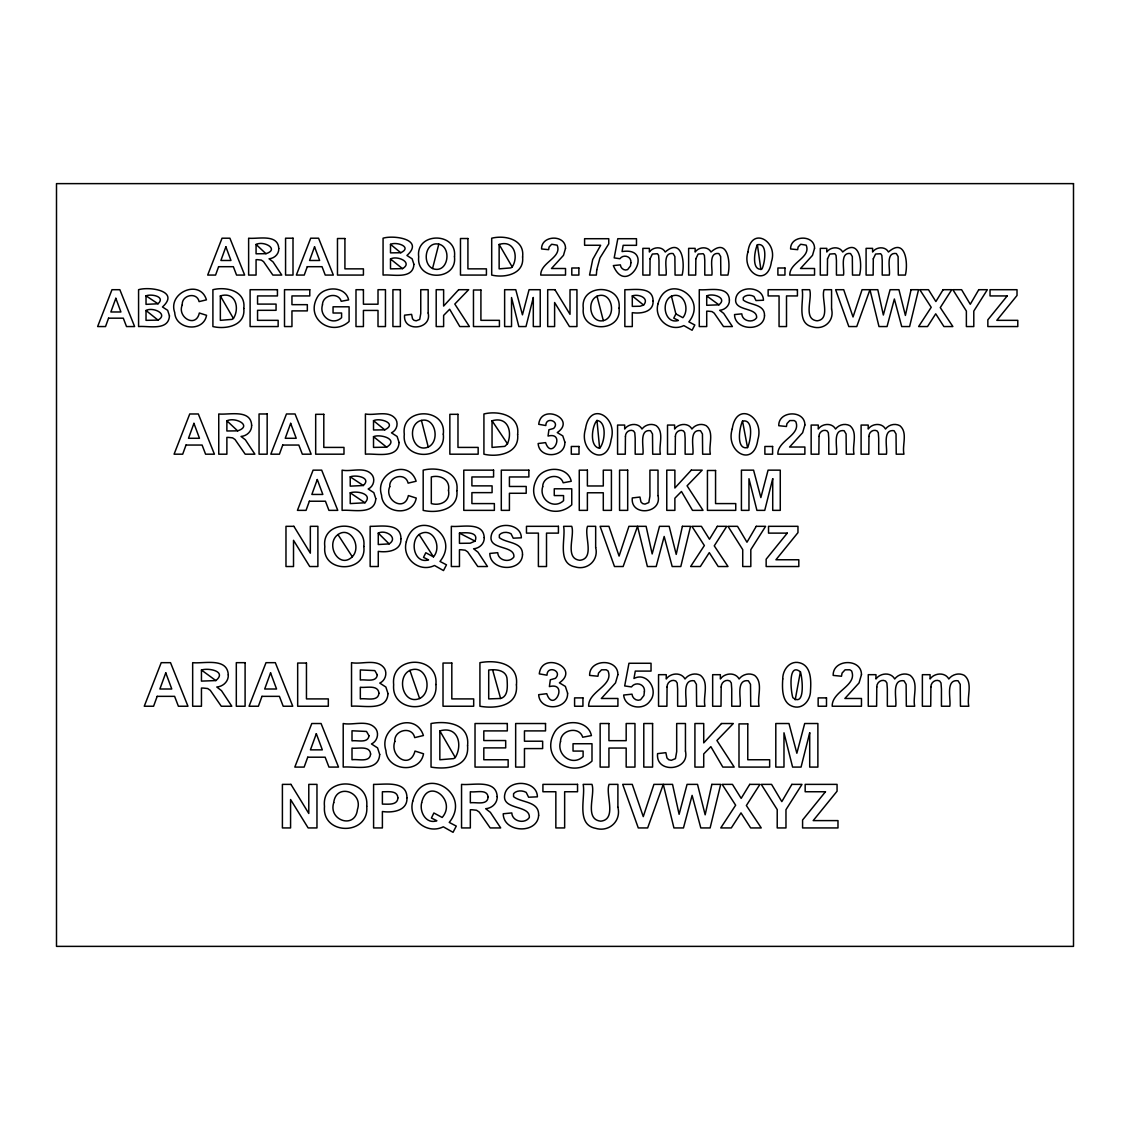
<?xml version="1.0" encoding="UTF-8"?>
<svg xmlns="http://www.w3.org/2000/svg" width="1130" height="1130" viewBox="0 0 1130 1130"><rect width="100%" height="100%" fill="white"/><g stroke="black" fill="none" stroke-linecap="round" stroke-linejoin="round"><path stroke-width="1.5" d="M795.195 699.823L800.393 671.827C787.709 661.855 790.901 692.139 792.865 697.676C805.563 707.578 802.356 677.379 800.393 671.827M432.55 268.53L438.807 244.137C451.619 246.962 448.666 272.118 434.485 269.138C421.603 266.172 424.386 241.001 438.807 244.137M507.469 443.793C512.596 432.041 508.119 416.052 492.044 420.784L492.044 447.409L504.813 446.364L507.469 443.793L492.044 420.784M475.038 541.129C479.247 531.481 465.122 532.541 459.458 533.12L459.458 543.332L470.207 543.205L475.038 541.129L459.458 533.12M675.867 313.914L673.777 318.152L678.381 320.468C664.567 324.706 660.485 301.399 671.446 296.215C684.102 291.06 689.992 309.422 682.873 317.685L675.867 313.914L671.446 296.215M433.454 556.85C442.31 547.075 432.847 525.704 419.089 534.518C409.639 541.892 414.286 564.237 428.553 559.887L423.524 557.373L425.798 552.74L433.454 556.85L419.089 534.518M352.306 556.779C362.448 546.087 349.212 523.698 336.26 536.016C326.203 546.581 339.565 569.125 352.306 556.779L337.912 534.518M233.402 318.462C239.956 308.419 235.69 291.074 220.35 295.933L220.35 320.341L232.06 319.38L233.402 318.462L220.35 295.933M512.201 266.963C518.755 256.934 514.489 239.574 499.135 244.447L499.135 268.855L510.859 267.895L512.201 266.963L499.135 244.447M455.277 757.524C462.791 745.221 458.399 725.545 439.838 730.898L439.838 759.756L453.681 758.611L455.277 757.524L439.838 730.898M757.397 244.73C754.473 250.62 751.252 271.37 761.973 269.025C764.897 263.12 768.103 242.399 757.397 244.73L760.9 269.632M742.537 421.095C739.345 427.521 735.828 450.15 747.523 447.593C750.716 441.166 754.204 418.566 742.537 421.095L747.523 447.593M643.577 305.072C649.891 298.009 638.21 293.588 632.292 295.933L632.292 306.385L640.032 306.244L643.577 305.072L632.292 295.933M364.948 502.779C373.564 493.768 356.586 490.491 350.229 492.835L350.229 503.584L364.948 502.779L350.229 492.835M158.016 303.786C165.898 296.597 151.462 293.659 146.024 295.834L146.024 304.351L158.016 303.786L146.024 295.834M363.309 485.519C371.897 477.679 356.162 474.473 350.229 476.846L350.229 486.14L363.309 485.519L350.229 476.846M428.242 447.056C440.912 440.94 434.937 414.639 419.301 421.095C406.588 427.098 412.846 453.356 428.242 447.056L421.448 420.445M419.611 698.51C433.327 691.899 426.858 663.395 409.908 670.387C396.15 676.898 402.916 705.332 419.611 698.51L409.908 670.387M596.965 420.431C591.64 426.293 589.352 447 599.62 448.257C604.946 442.395 607.22 421.716 596.965 420.431L599.62 448.257M597.036 296.215C585.382 301.724 591.117 325.793 605.242 320.016C616.853 314.423 611.372 290.297 597.036 296.215L603.321 320.623M389.13 543.897C398.706 537.823 385.669 529.221 378.268 533.12L378.268 544.533L389.13 543.897L378.268 533.12M718.906 304.832C727.875 297.896 712.861 292.783 706.716 295.933L706.716 305.284L718.906 304.832L706.716 295.933M215.858 680.571C227.257 671.305 208.471 667.59 201.451 670.048L201.451 681.108L215.858 680.571L201.451 670.048M500.604 698.481C508.345 696.363 507.398 686.291 507.13 680.02C507.13 670.147 496.268 669.059 488.711 670.048L488.711 698.905L500.604 698.481L492.666 670.048M158.016 320.115C168.907 313.914 152.705 306.682 146.024 310.496L146.024 320.341L158.016 320.115L146.024 310.496M402.492 268.629C413.382 262.428 397.195 255.182 390.5 258.996L390.5 268.855L402.492 268.629L390.5 258.996M386.615 447.169C399.427 439.386 380.415 433.68 373.522 436.66L373.522 447.409L386.615 447.169L373.522 436.66M400.783 252.739C412.605 247.117 396.884 241.368 390.5 244.348L390.5 252.866L400.783 252.739L390.5 244.348M384.751 429.838C397.633 423.693 380.485 417.436 373.522 420.671L373.522 429.965L384.751 429.838L373.522 420.671M265.931 253.685C279.774 249.363 264.024 240.422 256.072 244.447L256.072 253.798L265.931 253.685L256.072 244.447M237.625 430.855C252.823 425.883 235.746 416.716 226.876 420.784L226.876 430.982L237.625 430.855L226.876 420.784M595.665 547.443C598.914 560.226 587.487 570.65 575.043 566.879C556.666 563.376 565.989 538.304 563.602 526.326L571.709 526.326C575.085 535.549 564.28 558.658 579.86 560.282C595.199 558.644 583.857 535.323 587.543 526.326L595.665 526.326L595.665 547.443M617.898 807.258C621.415 821.115 609.042 832.4 595.567 828.318C575.65 824.519 585.75 797.356 583.165 784.375L591.951 784.375C595.609 794.376 583.899 819.405 600.779 821.171C617.39 819.391 605.101 794.136 609.098 784.375L617.898 784.375L617.898 807.258M831.567 309.055C834.547 320.779 824.081 330.327 812.668 326.881C795.817 323.66 804.362 300.679 802.173 289.704L809.617 289.704C812.71 298.151 802.794 319.338 817.089 320.821C831.129 319.324 820.747 297.953 824.123 289.704L831.567 289.704L831.567 309.055M625.441 436.434L625.286 454.189L617.573 454.189L617.573 425.064L624.678 425.064L624.678 429.033C628.605 423.397 638.492 422.507 641.981 429.033C645.216 424.668 651.487 423.086 656.304 425.699C664.567 432.423 658.38 445.333 660.414 454.189L652.702 454.189L652.504 433.977L650.555 430.714C638.478 428.877 644.199 448.243 642.885 454.189L635.187 454.189L635.187 438.228L634.778 432.734L633.492 430.897C629.65 428.892 625.257 432.31 625.441 436.434M650.061 258.798L649.92 275.07L642.857 275.07L642.857 248.36L649.369 248.36L649.369 252.004C652.971 246.834 662.025 246.015 665.231 252.004C682.28 236.989 685.147 263.163 682.125 275.07L675.062 275.07L674.878 256.538L673.085 253.544C662.011 251.863 667.251 269.618 666.05 275.07L658.988 275.07L658.988 260.437L658.62 255.408L657.448 253.713L652.349 254.052L650.061 258.798M675.387 436.434L675.232 454.189L667.519 454.189L667.519 425.064L674.624 425.064L674.624 429.033C678.551 423.397 688.438 422.507 691.927 429.033C695.162 424.668 701.433 423.086 706.25 425.699C714.513 432.423 708.326 445.333 710.36 454.189L702.648 454.189L702.45 433.977L700.501 430.714C688.424 428.877 694.145 448.243 692.831 454.189L685.133 454.189L685.133 438.228L684.709 432.734L683.438 430.897C679.596 428.892 675.203 432.31 675.387 436.434M667.067 687.012L666.898 706.236L658.55 706.236L658.55 674.681L666.248 674.681L666.248 678.989C670.514 672.873 681.206 671.912 685.006 678.989C688.509 674.257 695.289 672.534 700.515 675.387C709.471 682.647 702.761 696.645 704.965 706.236L696.617 706.236L696.405 684.342L694.286 680.797C681.206 678.819 687.393 699.795 685.981 706.236L677.633 706.236L677.633 688.947L677.181 683L675.797 681.009C671.644 678.833 666.87 682.534 667.067 687.012M695.84 258.798L695.699 275.07L688.636 275.07L688.636 248.36L695.148 248.36L695.148 252.004C698.75 246.834 707.804 246.015 711.01 252.004C728.059 236.989 730.926 263.163 727.904 275.07L720.841 275.07L720.658 256.538L718.864 253.544C707.804 251.863 713.03 269.618 711.844 275.07L704.781 275.07L704.781 260.437L704.4 255.408L703.227 253.713L698.142 254.052L695.84 258.798M721.18 687.012L721.011 706.236L712.663 706.236L712.663 674.681L720.361 674.681L720.361 678.989C724.613 672.873 735.319 671.912 739.105 678.989C742.608 674.257 749.402 672.534 754.614 675.387C763.569 682.647 756.874 696.645 759.077 706.236L750.73 706.236L750.504 684.342L748.385 680.797C735.319 678.819 741.506 699.795 740.094 706.236L731.731 706.236L731.731 688.947L731.294 683L729.909 681.009C725.742 678.833 720.982 682.534 721.18 687.012M819.024 436.434L818.869 454.189L811.156 454.189L811.156 425.064L818.261 425.064L818.261 429.033C822.188 423.397 832.076 422.507 835.564 429.033C838.799 424.668 845.071 423.086 849.887 425.699C858.15 432.423 851.963 445.333 853.998 454.189L846.285 454.189L846.088 433.977L844.138 430.714C832.061 428.877 837.768 448.243 836.468 454.189L828.77 454.189L828.77 438.228L828.347 432.734L827.075 430.897C823.233 428.892 818.826 432.31 819.024 436.434M827.513 258.798L827.372 275.07L820.295 275.07L820.295 248.36L826.807 248.36L826.807 252.004C830.423 246.834 839.477 246.015 842.683 252.004C859.718 236.989 862.6 263.163 859.577 275.07L852.5 275.07L852.331 256.538L850.537 253.544C839.463 251.863 844.703 269.618 843.503 275.07L836.44 275.07L836.44 260.437L836.059 255.408L834.901 253.713L829.801 254.052L827.513 258.798M873.292 258.798L873.151 275.07L866.088 275.07L866.088 248.36L872.6 248.36L872.6 252.004C876.202 246.834 885.256 246.015 888.463 252.004C905.511 236.989 908.379 263.163 905.356 275.07L898.294 275.07L898.11 256.538L896.316 253.544C885.256 251.863 890.482 269.618 889.296 275.07L882.219 275.07L882.219 260.437L881.852 255.408L880.68 253.713L875.581 254.052L873.292 258.798M868.956 436.434L868.815 454.189L861.102 454.189L861.102 425.064L868.207 425.064L868.207 429.033C872.134 423.397 882.022 422.507 885.51 429.033C888.745 424.668 895.002 423.086 899.833 425.699C908.096 432.423 901.909 445.333 903.944 454.189L896.231 454.189L896.034 433.977L894.084 430.714C882.007 428.877 887.714 448.243 886.414 454.189L878.702 454.189L878.702 438.228L878.293 432.734L877.021 430.897C873.179 428.892 868.772 432.31 868.956 436.434M876.781 687.012L876.612 706.236L868.264 706.236L868.264 674.681L875.962 674.681L875.962 678.989C880.228 672.873 890.92 671.912 894.706 678.989C898.209 674.257 905.003 672.534 910.229 675.387C919.184 682.647 912.475 696.645 914.678 706.236L906.331 706.236L906.119 684.342L904 680.797C890.92 678.819 897.107 699.795 895.695 706.236L887.347 706.236L887.347 688.947L886.895 683L885.51 681.009C881.358 678.833 876.583 682.534 876.781 687.012M930.894 687.012L930.725 706.236L922.377 706.236L922.377 674.681L930.075 674.681L930.075 678.989C934.326 672.873 945.033 671.912 948.819 678.989C952.322 674.257 959.116 672.534 964.328 675.387C973.283 682.647 966.588 696.645 968.791 706.236L960.444 706.236L960.217 684.342L958.099 680.797C945.019 678.819 951.206 699.795 949.793 706.236L941.445 706.236L941.445 688.947L941.008 683L939.623 681.009C935.456 678.833 930.696 682.534 930.894 687.012M585.481 428.99C578.249 452.042 607.135 468.427 611.104 439.669C618.152 416.603 589.577 400.274 585.481 428.99M732.226 428.99C724.98 452.042 753.865 468.427 757.835 439.669C764.883 416.603 736.308 400.274 732.226 428.99M747.947 251.976C741.308 273.093 767.779 288.108 771.423 261.75C778.471 240.972 751.111 225.718 747.947 251.976M782.751 678.946C782.101 688.679 781.748 703.651 793.599 706.674C803.458 709.315 810.676 699.541 810.507 690.501C811.142 680.839 811.368 665.768 799.616 662.787C789.785 660.202 782.596 669.92 782.751 678.946M428.171 313.024C432.098 329.805 402.746 332.389 404.582 315.171L411.603 314.366L412.535 318.829L414.046 320.327L416.193 320.821L419.724 319.409L420.756 313.504L420.756 289.704L428.171 289.704L428.171 313.024M448.497 490.279C450.686 501.014 440.644 506.184 431.307 503.584L431.307 476.959C440.488 474.529 450.503 479.798 448.497 490.279M658.013 495.604C662.293 513.91 630.286 516.721 632.292 497.935L639.947 497.059L640.95 501.946L642.617 503.57L644.962 504.107L648.804 502.553L649.92 496.127L649.92 470.151L658.013 470.151L658.013 495.604M685.444 751.097C690.091 770.928 655.4 773.979 657.575 753.625L665.867 752.679L666.968 757.962L668.762 759.727L671.305 760.321L675.457 758.64L676.686 751.662L676.686 723.525L685.444 723.525L685.444 751.097M182.269 304.832C176.817 317.149 195.928 328.646 199.332 313.01L206.55 315.298C203.541 332.658 175.475 329.805 174.74 312.572C167.395 292.486 200.109 278.587 206.437 299.86L199.078 301.611C196.931 291.54 181.422 295.085 182.269 304.832M389.765 486.663C383.819 500.096 404.667 512.639 408.368 495.576L416.25 498.076C412.959 517.017 382.364 513.91 381.545 495.11C374.27 472.947 408.552 457.749 416.137 481.225L408.1 483.146C405.755 472.156 388.833 476.027 389.765 486.663M394.836 741.421C389.384 756.069 409.922 770.166 415.007 751.069L423.524 753.781C419.979 774.304 386.813 770.928 385.937 750.56C378.056 726.562 415.19 710.092 423.411 735.531L414.696 737.608C412.168 725.7 393.833 729.895 394.836 741.421M333.746 802.611C327.912 820.479 355.216 829.646 357.433 809.56C363.479 791.636 335.949 782.793 333.746 802.611M421.674 802.639C419.272 811.82 426.081 824.547 436.858 820.747L431.42 818.021L433.878 812.993L442.169 817.456C457.283 800.238 427.55 776.621 421.674 802.639M322.474 304.846C318.872 316.273 332.361 326.259 341.585 317.685L341.585 313.01L333.053 313.01L333.053 306.795L349.099 306.795L349.099 321.471C332.093 337.037 305.34 319.465 317.036 297.769C323.011 285.749 345.582 285.608 348.619 299.902L341.232 301.286C338.266 291.526 322.375 295.001 322.474 304.846M542.711 486.677C538.798 499.149 553.502 510.04 563.559 500.675L563.559 495.576L554.265 495.576L554.265 488.796L571.752 488.796L571.752 504.813C553.206 521.792 524.023 502.624 536.792 478.951C543.29 465.843 567.924 465.701 571.243 481.281L563.178 482.793C559.929 472.142 542.612 475.942 542.711 486.677M560.537 741.435C556.285 754.939 572.218 766.747 583.108 756.606L583.108 751.069L573.037 751.069L573.037 743.738L591.993 743.738L591.993 761.083C571.893 779.474 540.281 758.71 554.11 733.073C561.158 718.864 587.854 718.708 591.428 735.588L582.699 737.226C579.196 725.686 560.423 729.81 560.537 741.435M243.798 308.476C245.676 325.737 225.972 329.649 212.906 326.556L212.906 289.704C226.381 286.37 246.086 290.904 243.798 308.476M456.887 490.646C458.935 509.475 437.451 513.74 423.185 510.365L423.185 470.151C437.889 466.52 459.387 471.464 456.887 490.646M467.566 745.729C469.501 767.072 446.986 769.855 431.039 767.086L431.039 723.525C447.522 720.488 469.953 723.991 467.566 745.729M522.597 256.99C524.475 274.251 504.771 278.164 491.705 275.07L491.705 238.204C505.181 234.885 524.885 239.419 522.597 256.99M517.625 434.471C519.673 453.3 498.189 457.565 483.923 454.189L483.923 413.976C498.627 410.345 520.125 415.303 517.625 434.471M516.438 684.879C518.388 706.222 495.858 709.004 479.925 706.236L479.925 662.674C496.395 659.638 518.825 663.141 516.438 684.879M406.306 541.779C401.659 558.22 419.103 573.065 434.499 565.494L443.497 570.565L446.477 564.831L439.98 561.426C461.873 534.165 415.247 507.073 406.306 541.779M412.761 801.128C407.732 818.939 426.632 835.028 443.299 826.807L453.045 832.316L456.28 826.101L449.246 822.414C472.947 792.879 422.436 763.527 412.761 801.128M657.985 303.857C653.733 318.943 669.723 332.545 683.834 325.595L692.083 330.257L694.823 325.002L688.862 321.881C708.92 296.879 666.177 272.048 657.985 303.857M363.818 546.482C367.123 573.32 321.711 573.517 324.819 546.68C321.132 519.39 367.151 519.348 363.818 546.482M366.727 806.227C369.595 835.621 321.824 835.833 324.48 806.424C321.217 776.564 369.595 776.465 366.727 806.227M454.472 256.68C457.495 281.299 415.868 281.469 418.707 256.863C415.346 231.848 457.509 231.805 454.472 256.68M443.299 434.146C446.604 460.984 401.207 461.167 404.3 434.33C400.627 407.04 446.632 406.998 443.299 434.146M435.912 684.512C438.793 713.92 391.022 714.132 393.664 684.724C390.401 654.863 438.793 654.764 435.912 684.512M619.042 308.179C622.079 332.785 580.453 332.954 583.292 308.349C579.916 283.333 622.093 283.305 619.042 308.179M596.753 269.858L596.358 275.07L589.549 275.07L592.713 259.476L600.666 245.267L584.591 245.267L584.591 238.713L608.759 238.713L608.759 243.84L599.945 257.965L596.753 269.858M565.523 248.318L563.475 255.352L551.482 268.502L565.523 268.502L565.523 275.07L540.747 275.07C540.352 262.315 562.345 257.711 557.161 245.182L551.666 244.25L549.095 247.018L548.615 249.673L541.581 248.967C541.157 234.998 565.622 234.291 565.523 248.318M617.912 674.624L615.497 682.944L601.33 698.481L617.912 698.481L617.912 706.236L588.645 706.236C588.165 691.165 614.155 685.726 608.025 670.923L606.245 669.793L601.541 669.822L598.505 673.099L597.94 676.234L589.62 675.401C589.125 658.889 618.039 658.041 617.912 674.624M814.546 248.318L812.498 255.352L800.52 268.502L814.546 268.502L814.546 275.07L789.785 275.07C789.376 262.315 811.368 257.711 806.184 245.182L800.69 244.25L798.119 247.018L797.653 249.673L790.605 248.967C790.195 234.998 814.645 234.291 814.546 248.318M804.871 425.007L802.639 432.691L789.573 447.028L804.871 447.028L804.871 454.189L777.864 454.189C777.426 440.276 801.41 435.248 795.76 421.589L794.108 420.558L789.757 420.572L786.96 423.595L786.438 426.49L778.768 425.713C778.302 410.487 804.998 409.71 804.871 425.007M861.47 674.624L859.04 682.944L844.887 698.481L861.47 698.481L861.47 706.236L832.203 706.236C831.722 691.165 857.712 685.726 851.582 670.923L849.802 669.793L845.099 669.822L842.062 673.099L841.497 676.234L833.177 675.401C832.683 658.889 861.583 658.041 861.47 674.624M564.859 442.127C565.452 457.82 539.067 459.289 538.148 443.525L545.606 442.621C551.807 461.082 566.045 431.533 548.05 436.053L548.898 429.781L553.672 428.425C560.494 421.462 545.889 416.066 545.818 425.53L538.727 424.315C541.03 402.916 577.063 418.933 557.26 432.578L562.782 435.898L564.859 442.127M567.599 693.17C568.235 710.163 539.66 711.759 538.671 694.682L546.75 693.693C553.474 713.694 568.899 681.687 549.392 686.602L550.31 679.794L555.48 678.325C562.867 670.782 547.047 664.949 546.991 675.189L539.293 673.875C541.793 650.696 580.834 668.042 559.378 682.831L565.367 686.418L567.599 693.17M400.952 538.685C401.588 550.889 387.435 552.74 378.268 551.369L378.268 566.525L370.16 566.525L370.16 526.326C380.513 526.566 400.952 522.456 400.952 538.685M406.955 797.78C407.648 811.001 392.322 812.993 382.392 811.51L382.392 827.937L373.592 827.937L373.592 784.375C384.822 784.644 406.97 780.194 406.955 797.78M653.084 301.032C653.663 312.219 640.696 313.914 632.292 312.657L632.292 326.556L624.848 326.556L624.848 289.704C634.354 289.916 653.084 286.158 653.084 301.032M169.458 315.863C168.511 331.231 148.44 325.638 138.58 326.556L138.58 289.704C149.315 286.37 180.433 290.721 162.466 306.964L167.65 310.312L169.458 315.863M375.796 498.697C374.75 515.45 352.857 509.362 342.108 510.365L342.108 470.151C351.571 472.086 365.965 465.843 372.575 475.575C375.315 480.264 373.154 486.818 368.168 488.993L373.818 492.638L375.796 498.697M413.933 264.378C412.987 279.731 392.915 274.152 383.07 275.07L383.07 238.204C393.791 234.885 424.908 239.235 406.941 255.479L412.125 258.827L413.933 264.378M399.088 442.536C398.043 459.289 376.163 453.186 365.414 454.189L365.414 413.976C374.863 415.911 389.271 409.667 395.881 419.4C398.622 424.103 396.446 430.643 391.46 432.818L397.11 436.477L399.088 442.536M379.694 754.459C378.578 772.609 354.862 766.013 343.209 767.086L343.209 723.525C353.464 725.615 369.058 718.85 376.219 729.401C379.186 734.5 376.841 741.591 371.445 743.95L377.561 747.891L379.694 754.459M388.014 693.608C386.898 711.759 363.182 705.162 351.529 706.236L351.529 662.674C361.784 664.765 377.378 657.999 384.539 668.55C387.505 673.635 385.161 680.74 379.765 683.085L385.881 687.04L388.014 693.608M630.865 262.824L630.469 265.988L627.616 269.59C624.297 271.115 620.624 268.319 620.37 264.858L613.336 265.592C626.853 298.249 656.474 246.171 622.065 251.58L623.167 245.323L636.487 245.323L636.487 238.713L617.813 238.713L614.183 257.894L619.918 258.728C623.506 253.756 631.811 256.468 630.865 262.824M644.383 691.772L643.931 695.501L640.555 699.767C636.614 701.561 632.277 698.255 631.995 694.173L623.675 695.035C624.579 707.648 643.097 711.166 649.849 701.221C659.157 690.684 647.349 671.46 633.986 678.48L635.286 671.093L651.035 671.093L651.035 663.268L628.958 663.268L624.678 685.938L631.458 686.927C635.696 681.051 645.513 684.257 644.383 691.772M488.104 797.159C487.51 805.775 475.815 801.876 470.334 802.809L470.334 791.749C475.871 792.737 487.369 788.599 488.104 797.159M397.901 797.907C397.548 805.648 387.661 803.995 382.392 804.108L382.392 791.749C387.76 791.918 397.506 790.082 397.901 797.907M522.512 554.816C521.608 572.458 489.926 571.159 489.813 553.446L497.723 552.683C498.076 560.635 509.715 563.136 513.896 556.92C514.913 544.378 486.084 550.917 491.705 533.883C496.395 521.184 521.184 523.035 521.354 537.809L513.246 538.177L511 533.713C507.511 531.75 502.116 531.679 499.361 534.9L499.333 537.626C506.621 543.516 523.006 541.553 522.512 554.816M538.643 815.253C537.668 834.364 503.344 832.951 503.231 813.77L511.791 812.936C512.173 821.552 524.786 824.264 529.32 817.541C530.422 803.938 499.192 811.015 505.28 792.568C510.365 778.81 537.216 780.816 537.4 796.834L528.6 797.215L526.184 792.384C522.399 790.266 516.551 790.195 513.571 793.67L513.543 796.636C521.439 803.006 539.18 800.888 538.643 815.253M764.516 315.821C763.682 331.98 734.641 330.793 734.542 314.564L741.788 313.858C742.099 321.146 752.778 323.448 756.62 317.756C757.552 306.244 731.124 312.233 736.28 296.625C740.574 284.986 763.301 286.681 763.456 300.227L756.012 300.552L753.964 296.47C750.758 294.676 745.814 294.619 743.286 297.557L743.272 300.057C749.939 305.453 764.953 303.659 764.516 315.821M378.931 693.199C378.169 702.125 366.021 697.86 360.329 698.905L360.329 687.252C366.035 688.128 378.14 684.342 378.931 693.199M370.612 754.049C369.849 762.976 357.702 758.71 352.009 759.756L352.009 748.102C357.716 748.978 369.821 745.193 370.612 754.049M278.771 248.544C279.068 254.109 274.378 258.389 269.053 258.798L273.036 261.892L281.766 275.07L272.867 275.07L263.558 261.623L261.327 260.098L257.584 259.674L256.072 259.674L256.072 275.07L248.628 275.07L248.628 238.204C257.88 239.235 278.065 233.543 278.771 248.544M251.637 425.247C251.962 431.321 246.849 435.996 241.029 436.448L245.38 439.81L254.9 454.189L245.196 454.189L235.054 439.528L232.611 437.861L228.514 437.409L226.876 437.409L226.876 454.189L218.754 454.189L218.754 413.976C228.839 415.091 250.86 408.905 251.637 425.247M228.288 674.893C228.627 681.461 223.09 686.532 216.791 687.012L221.494 690.67L231.82 706.236L221.296 706.236L210.307 690.359L207.666 688.537L203.231 688.057L201.451 688.057L201.451 706.236L192.665 706.236L192.665 662.674C203.584 663.889 227.441 657.18 228.288 674.893M484.219 537.598C484.544 543.657 479.431 548.347 473.611 548.784L477.962 552.16L487.482 566.525L477.778 566.525L467.636 551.864L465.193 550.197L461.097 549.745L459.458 549.745L459.458 566.525L451.336 566.525L451.336 526.326C461.421 527.442 483.442 521.241 484.219 537.598M497.172 796.594C497.511 803.162 491.974 808.247 485.674 808.713L490.378 812.371L500.703 827.937L490.194 827.937L479.191 812.06L476.549 810.252L472.128 809.758L470.334 809.758L470.334 827.937L461.548 827.937L461.548 784.375C472.467 785.59 496.324 778.881 497.172 796.594M729.415 300.029C729.712 305.594 725.022 309.888 719.683 310.284L723.666 313.377L732.409 326.556L723.511 326.556L714.202 313.123L711.971 311.583L708.213 311.174L706.716 311.174L706.716 326.556L699.272 326.556L699.272 289.704C708.51 290.721 728.709 285.043 729.415 300.029M377.321 674.893C376.318 682.831 365.668 679.144 360.329 680.006L360.329 669.935L374.821 670.599L377.321 674.893M369.002 735.743C367.999 743.681 357.348 739.995 352.009 740.856L352.009 730.785L366.501 731.449L369.002 735.743M682.379 526.326L676.22 554.406L669.172 526.326L659.51 526.326L652.165 553.94L646.106 526.326L628.93 526.326L619.085 556.087L608.915 526.326L600.101 526.326L614.48 566.525L623.139 566.525L637.546 526.326L647.391 566.525L656.191 566.525L664.172 536.468L672.181 566.525L680.797 566.525L690.557 526.326L682.379 526.326M711.844 784.375L705.162 814.815L697.521 784.375L687.068 784.375L679.102 814.306L672.534 784.375L653.931 784.375L643.267 816.623L632.249 784.375L622.701 784.375L638.281 827.937L647.659 827.937L663.268 784.375L673.932 827.937L683.466 827.937L692.111 795.379L700.798 827.937L710.12 827.937L720.7 784.375L711.844 784.375M911.063 289.704L905.398 315.44L898.943 289.704L890.087 289.704L883.349 315.016L877.798 289.704L862.063 289.704L853.037 316.979L843.7 289.704L835.635 289.704L848.814 326.556L856.752 326.556L869.959 289.704L878.985 326.556L887.05 326.556L894.367 298.998L901.712 326.556L909.608 326.556L918.549 289.704L911.063 289.704M533.303 297.543L525.987 326.556L518.825 326.556L511.537 297.543L511.537 326.556L504.63 326.556L504.63 289.704L515.76 289.704L522.441 314.832L529.066 289.704L540.225 289.704L540.225 326.556L533.303 326.556L533.303 297.543M772.722 478.71L764.742 510.365L756.916 510.365L748.964 478.71L748.964 510.365L741.421 510.365L741.421 470.151L753.569 470.151L760.871 497.581L768.075 470.151L780.265 470.151L780.265 510.365L772.722 510.365L772.722 478.71M809.702 732.805L801.057 767.086L792.596 767.086L783.98 732.805L783.98 767.086L775.802 767.086L775.802 723.525L788.966 723.525L796.862 753.244L804.687 723.525L817.88 723.525L817.88 767.086L809.702 767.086L809.702 732.805M108.565 318.18L105.528 326.556L97.632 326.556L111.983 289.704L119.851 289.704L134.611 326.556L126.518 326.556L123.297 318.18L108.565 318.18M115.839 298.292L110.853 311.979L120.91 311.979L115.839 298.292M218.613 266.694L215.576 275.07L207.68 275.07L222.031 238.204L229.899 238.204L244.659 275.07L236.566 275.07L233.345 266.694L218.613 266.694M225.873 246.806L220.901 260.479L230.958 260.479L225.873 246.806M186.012 445.05L182.693 454.189L174.077 454.189L189.741 413.976L198.329 413.976L214.418 454.189L205.589 454.189L202.086 445.05L186.012 445.05M193.936 423.355L188.498 438.285L199.473 438.285L193.936 423.355M307.289 266.694L304.238 275.07L296.357 275.07L310.708 238.204L318.575 238.204L333.336 275.07L325.242 275.07L322.022 266.694L307.289 266.694M314.55 246.806L309.578 260.479L319.635 260.479L314.55 246.806M157.183 696.348L153.581 706.236L144.259 706.236L161.223 662.674L170.517 662.674L187.961 706.236L178.399 706.236L174.599 696.348L157.183 696.348M165.771 672.844L159.881 689.003L171.774 689.003L165.771 672.844M282.74 445.05L279.421 454.189L270.819 454.189L286.469 413.976L295.057 413.976L311.16 454.189L302.332 454.189L298.814 445.05L282.74 445.05M290.664 423.355L285.24 438.285L296.215 438.285L290.664 423.355M309.366 501.226L306.046 510.365L297.43 510.365L313.095 470.151L321.683 470.151L337.771 510.365L328.943 510.365L325.44 501.226L309.366 501.226M317.29 479.53L311.852 494.446L322.827 494.446L317.29 479.53M261.976 696.348L258.389 706.236L249.052 706.236L266.016 662.674L275.325 662.674L292.755 706.236L283.192 706.236L279.393 696.348L261.976 696.348M270.564 672.844L264.688 689.003L276.568 689.003L270.564 672.844M307.741 757.199L304.139 767.086L294.817 767.086L311.781 723.525L321.075 723.525L338.52 767.086L328.957 767.086L325.143 757.199L307.741 757.199M316.329 733.695L310.439 749.854L322.318 749.854L316.329 733.695M756.253 526.326L746.972 542.231L737.509 526.326L728.003 526.326L742.721 549.604L742.721 566.525L750.814 566.525L750.814 549.66L765.603 526.326L756.253 526.326M978.764 289.704L970.274 304.281L961.602 289.704L952.873 289.704L966.376 311.047L966.376 326.556L973.792 326.556L973.792 311.089L987.338 289.704L978.764 289.704M791.862 784.375L781.819 801.622L771.564 784.375L761.253 784.375L777.214 809.603L777.214 827.937L785.972 827.937L785.972 809.673L801.989 784.375L791.862 784.375M717.352 526.326L709.456 539.236L701.391 526.326L691.899 526.326L704.357 545.55L690.614 566.525L700.346 566.525L709.287 552.627L718.2 566.525L728.003 566.525L714.259 545.846L726.76 526.326L717.352 526.326M943.112 289.704L935.88 301.541L928.479 289.704L919.792 289.704L931.205 307.318L918.605 326.556L927.532 326.556L935.725 313.815L943.903 326.556L952.873 326.556L940.273 307.6L951.742 289.704L943.112 289.704M749.727 784.375L741.167 798.373L732.438 784.375L722.155 784.375L735.644 805.21L720.756 827.937L731.308 827.937L740.998 812.88L750.645 827.937L761.253 827.937L746.365 805.535L759.925 784.375L749.727 784.375M787.271 533.12L766.154 559.209L766.154 566.525L798.811 566.525L798.811 559.76L775.943 559.76L797.964 532.625L797.964 526.326L768.527 526.326L768.527 533.12L787.271 533.12M1007.197 295.933L987.846 319.846L987.846 326.556L1017.791 326.556L1017.791 320.341L996.815 320.341L1017.014 295.481L1017.014 289.704L990.035 289.704L990.035 295.933L1007.197 295.933M825.465 791.749L802.583 820.013L802.583 827.937L837.98 827.937L837.98 820.606L813.19 820.606L837.062 791.212L837.062 784.375L805.167 784.375L805.167 791.749L825.465 791.749M458.667 289.704L443.624 306.061L443.624 289.704L436.194 289.704L436.194 326.556L443.624 326.556L443.624 315.411L449.669 309.253L459.797 326.556L469.43 326.556L454.797 304.055L468.668 289.704L458.667 289.704M691.292 470.151L674.878 488.005L674.878 470.151L666.771 470.151L666.771 510.365L674.878 510.365L674.878 498.203L681.461 491.493L692.52 510.365L703.03 510.365L687.068 485.815L702.196 470.151L691.292 470.151M721.491 723.525L703.722 742.876L703.722 723.525L694.922 723.525L694.922 767.086L703.722 767.086L703.722 753.922L710.855 746.648L722.819 767.086L734.203 767.086L716.914 740.503L733.313 723.525L721.491 723.525M1073.5 183.625L56.5 183.625L56.5 946.375L1073.5 946.375L1073.5 183.625M293.009 238.204L285.565 238.204L285.565 275.07L293.009 275.07L293.009 238.204M344.918 238.515L337.474 238.515L337.474 275.07L363.422 275.07L363.422 268.855L344.918 268.855L344.918 238.515M467.919 238.515L460.475 238.515L460.475 275.07L486.423 275.07L486.423 268.855L467.919 268.855L467.919 238.515M578.871 267.994L571.794 267.994L571.794 275.07L578.871 275.07L578.871 267.994M784.955 267.994L777.892 267.994L777.892 275.07L784.955 275.07L784.955 267.994M277.443 289.704L250.111 289.704L250.111 326.556L278.149 326.556L278.149 320.341L257.555 320.341L257.555 310.312L276.059 310.312L276.059 304.097L257.555 304.097L257.555 295.933L277.443 295.933L277.443 289.704M309.775 289.704L284.506 289.704L284.506 326.556L291.95 326.556L291.95 310.891L307.332 310.891L307.332 304.662L291.95 304.662L291.95 295.933L309.775 295.933L309.775 289.704M363.422 289.704L355.992 289.704L355.992 326.556L363.422 326.556L363.422 310.439L378.013 310.439L378.013 326.556L385.457 326.556L385.457 289.704L378.013 289.704L378.013 304.21L363.422 304.21L363.422 289.704M400.359 289.704L392.915 289.704L392.915 326.556L400.359 326.556L400.359 289.704M554.929 289.704L547.697 289.704L547.697 326.556L554.604 326.556L554.604 302.515L569.464 326.556L576.936 326.556L576.936 289.704L570.014 289.704L570.014 314.31L554.929 289.704M797.427 289.704L768.132 289.704L768.132 295.933L779.064 295.933L779.064 326.556L786.508 326.556L786.508 295.933L797.427 295.933L797.427 289.704M480.914 290L473.47 290L473.47 326.556L499.418 326.556L499.418 320.341L480.914 320.341L480.914 290M267.16 413.976L259.053 413.976L259.053 454.189L267.16 454.189L267.16 413.976M323.802 414.315L315.68 414.315L315.68 454.189L343.986 454.189L343.986 447.409L323.802 447.409L323.802 414.315M457.975 414.315L449.853 414.315L449.853 454.189L478.159 454.189L478.159 447.409L457.975 447.409L457.975 414.315M579.012 446.477L571.3 446.477L571.3 454.189L579.012 454.189L579.012 446.477M772.595 446.477L764.883 446.477L764.883 454.189L772.595 454.189L772.595 446.477M493.584 470.151L463.78 470.151L463.78 510.365L494.361 510.365L494.361 503.584L471.902 503.584L471.902 492.638L492.087 492.638L492.087 485.872L471.902 485.872L471.902 476.959L493.584 476.959L493.584 470.151M528.868 470.151L501.296 470.151L501.296 510.365L509.418 510.365L509.418 493.273L526.199 493.273L526.199 486.465L509.418 486.465L509.418 476.959L528.868 476.959L528.868 470.151M587.388 470.151L579.266 470.151L579.266 510.365L587.388 510.365L587.388 492.779L603.293 492.779L603.293 510.365L611.415 510.365L611.415 470.151L603.293 470.151L603.293 485.971L587.388 485.971L587.388 470.151M627.687 470.151L619.565 470.151L619.565 510.365L627.687 510.365L627.687 470.151M715.558 470.476L707.437 470.476L707.437 510.365L735.743 510.365L735.743 503.584L715.558 503.584L715.558 470.476M293.885 526.326L285.975 526.326L285.975 566.525L293.518 566.525L293.518 540.309L309.733 566.525L317.883 566.525L317.883 526.326L310.34 526.326L310.34 553.177L293.885 526.326M558.418 526.326L526.467 526.326L526.467 533.12L538.389 533.12L538.389 566.525L546.51 566.525L546.51 533.12L558.418 533.12L558.418 526.326M245.097 662.674L236.311 662.674L236.311 706.236L245.097 706.236L245.097 662.674M306.456 663.042L297.67 663.042L297.67 706.236L328.322 706.236L328.322 698.905L306.456 698.905L306.456 663.042M451.816 663.042L443.017 663.042L443.017 706.236L473.682 706.236L473.682 698.905L451.816 698.905L451.816 663.042M582.939 697.888L574.591 697.888L574.591 706.236L582.939 706.236L582.939 697.888M826.496 697.888L818.148 697.888L818.148 706.236L826.496 706.236L826.496 697.888M507.314 723.525L475.024 723.525L475.024 767.086L508.147 767.086L508.147 759.756L483.81 759.756L483.81 747.891L505.689 747.891L505.689 740.56L483.81 740.56L483.81 730.898L507.314 730.898L507.314 723.525M545.522 723.525L515.661 723.525L515.661 767.086L524.461 767.086L524.461 748.583L542.64 748.583L542.64 741.209L524.461 741.209L524.461 730.898L545.522 730.898L545.522 723.525M608.929 723.525L600.143 723.525L600.143 767.086L608.929 767.086L608.929 748.046L626.175 748.046L626.175 767.086L634.961 767.086L634.961 723.525L626.175 723.525L626.175 740.673L608.929 740.673L608.929 723.525M652.589 723.525L643.789 723.525L643.789 767.086L652.589 767.086L652.589 723.525M747.778 723.892L738.992 723.892L738.992 767.086L769.657 767.086L769.657 759.756L747.778 759.756L747.778 723.892M290.961 784.375L282.401 784.375L282.401 827.937L290.579 827.937L290.579 799.532L308.137 827.937L316.965 827.937L316.965 784.375L308.787 784.375L308.787 813.473L290.961 784.375M577.543 784.375L542.923 784.375L542.923 791.749L555.847 791.749L555.847 827.937L564.647 827.937L564.647 791.749L577.543 791.749L577.543 784.375"/></g></svg>
